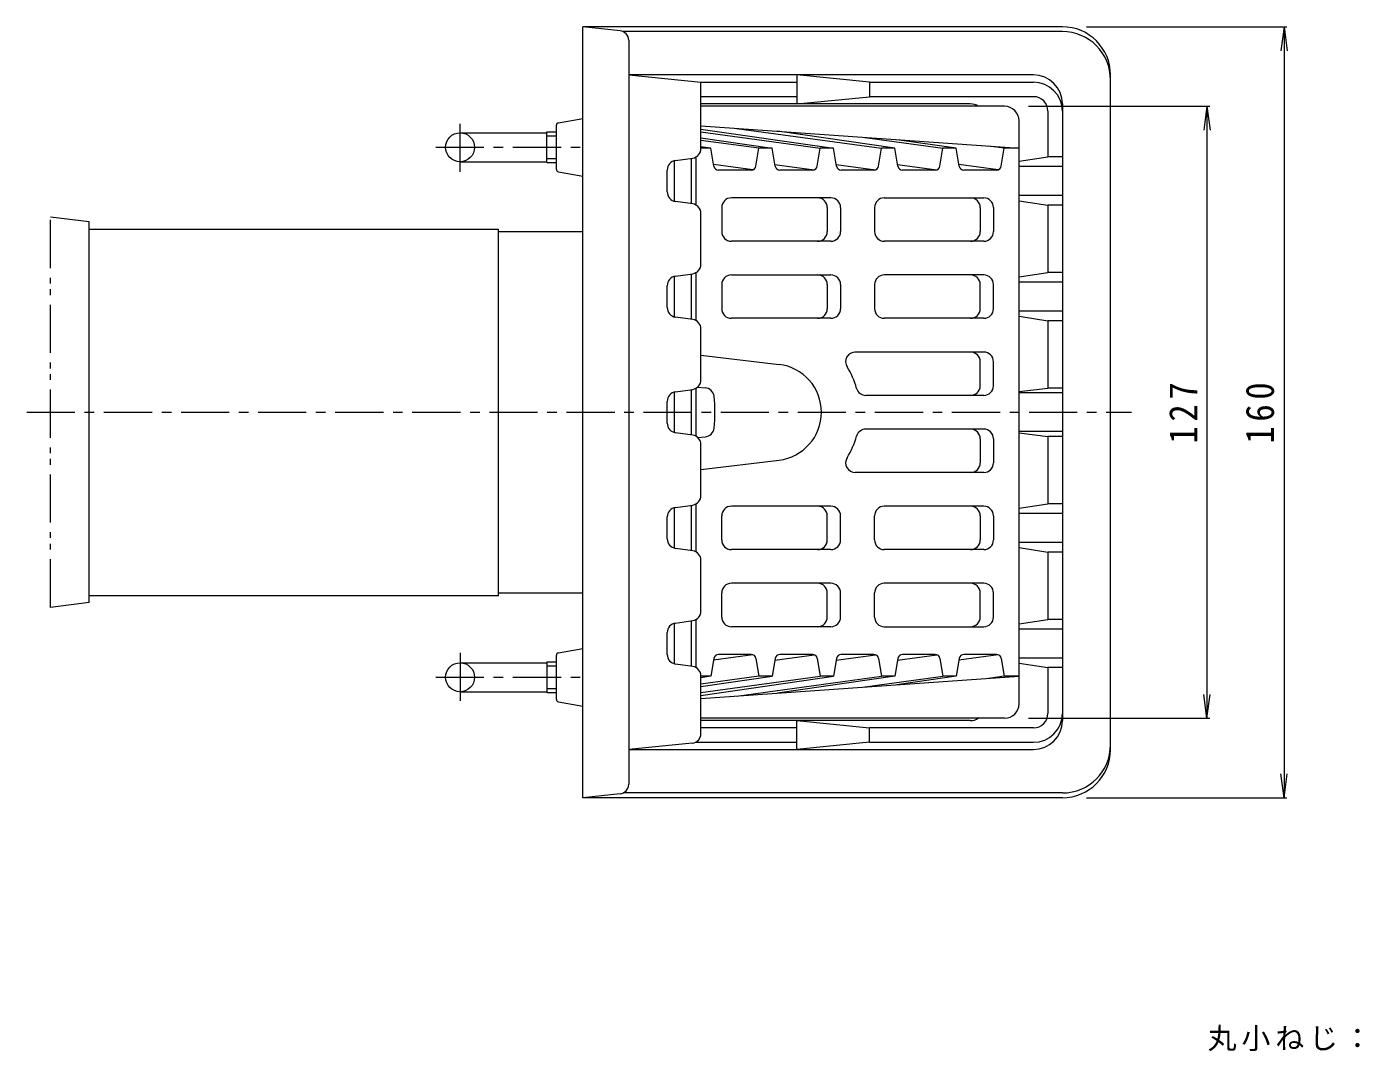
# Model space of a CAD drawing. Units: millimetres, scale not verified. Extents: x -190 to 359, y -275 to 234.
# Drawn here: x -117.3 to 160.9, y 21 to 233.6 of the extents above; entities that cross this region are included whole.
import ezdxf

# ---------------------------------------------------------------- set-up
doc = ezdxf.new("R2010")
doc.units = ezdxf.units.MM
doc.header["$LTSCALE"] = 2
doc.linetypes.add('CHAIN1', pattern=[8, 5, -1, 1, -1])
doc.linetypes.add('DOUBLE_CHAIN1', pattern=[8.8, 5, -1, 0.6, -0.6, 0.6, -1])
for name, color, linetype, lineweight in [('0-0_通り芯', 3, 'Continuous', 9), ('0-1_躯体', 2, 'Continuous', 9), ('0-2_仕上', 6, 'Continuous', 9), ('0-3_建具', 7, 'Continuous', 9), ('0-4_その他', 7, 'Continuous', 9), ('0-5_寸法', 7, 'Continuous', 9)]:
    doc.layers.add(name, color=color, linetype=linetype, lineweight=lineweight)
doc.styles.add('ＭＳ ゴシック', font='')
doc.styles.get('ＭＳ ゴシック').set_extended_font_data('MS Gothic')

msp = doc.modelspace()

# ---------------------------------------------------------------- linework, layer by layer
at = {"layer": '0-0_通り芯'}
for p, q in [((-1.884, 73.566), (-1.884, 233.566)), ((97.616, 233.566), (-1.884, 233.566)), ((5.826, 232.755), (-1.884, 233.566)), ((97.616, 232.566), (6.487, 232.566)), ((7.616, 230.766), (7.616, 76.367)), ((107.616, 83.566), (107.616, 223.566)), ((-6.973, 213.641), (-1.884, 214.566)), ((-27.384, 211.566), (-9.384, 211.566)), ((-7.384, 203.984), (-7.384, 213.149)), ((-9.384, 210.926), (-7.384, 210.926)), ((-9.384, 206.206), (-7.384, 206.206)), ((-27.384, 205.566), (-9.384, 205.566)), ((-9.384, 205.391), (-7.384, 205.391)), ((-6.973, 203.492), (-1.884, 202.566)), ((-19.385, 191.066), (-1.884, 191.066)), ((-19.385, 116.066), (-1.884, 116.066)), ((-7.384, 93.984), (-7.384, 103.149)), ((-6.973, 103.641), (-1.884, 104.566)), ((-27.384, 101.567), (-9.384, 101.567)), ((-9.384, 101.741), (-7.384, 101.741)), ((-9.384, 100.926), (-7.384, 100.926)), ((-27.384, 95.566), (-9.384, 95.566)), ((-9.384, 96.206), (-7.384, 96.206)), ((-6.973, 93.492), (-1.884, 92.566)), ((5.826, 74.378), (-1.884, 73.566)), ((97.616, 73.566), (-1.884, 73.566)), ((97.616, 74.566), (6.487, 74.566))]:
    msp.add_line(p, q, dxfattribs=at)
at = {"layer": '0-0_通り芯', "linetype": 'CHAIN1'}
for p, q in [((-27.384, 203.487), (-27.384, 213.433)), ((-32.423, 208.566), (-1.884, 208.566)), ((-117.295, 153.566), (111.951, 153.566)), ((-27.384, 103.646), (-27.384, 93.7)), ((-32.423, 98.566), (-1.884, 98.566))]:
    msp.add_line(p, q, dxfattribs=at)
at = {"layer": '0-0_通り芯'}
for points in [[(-9.384, 205.391), (-9.384, 211.741), (-7.384, 211.741)], [(-9.384, 101.741), (-9.384, 95.391), (-7.384, 95.391)]]:
    msp.add_lwpolyline(points, dxfattribs=at)
for centre in [(-27.384, 208.566), (-27.384, 98.566)]:
    msp.add_circle(centre, 3, dxfattribs=at)
for centre, radius, start, end in [((5.616, 230.766), 2, 0, 83.99055), ((97.616, 223.566), 10, 0, 90), ((97.616, 222.566), 10, 0, 90), ((-6.884, 213.149), 0.5, 100.30612, 180), ((-6.884, 203.984), 0.5, 180, 259.69388), ((-6.884, 103.149), 0.5, 100.30663, 180), ((-6.884, 93.984), 0.5, 180, 259.69337), ((97.616, 84.566), 10, 270, 0), ((97.616, 83.566), 10, 270, 0), ((5.616, 76.367), 2, 276.00945, 0)]:
    msp.add_arc(centre, radius, start, end, dxfattribs=at)
at = {"layer": '0-1_躯体'}
for p, q in [((57.616, 222.066), (42.507, 223.566)), ((22.616, 208.301), (22.616, 222.066)), ((22.616, 222.066), (42.507, 222.066)), ((57.616, 222.066), (57.616, 219.066)), ((57.616, 222.066), (91.616, 222.066)), ((42.507, 219.066), (22.616, 219.066)), ((78.507, 217.566), (22.616, 217.566)), ((91.616, 219.066), (57.616, 219.066)), ((97.616, 217.566), (97.616, 89.566)), ((94.616, 216.066), (94.616, 206.566)), ((17.333, 205.812), (20.899, 206.321)), ((88.616, 205.651), (94.616, 206.566)), ((97.616, 206.566), (94.616, 206.566)), ((15.616, 199.301), (15.616, 203.832)), ((97.616, 204.566), (88.616, 204.566)), ((97.616, 198.566), (88.616, 198.566)), ((20.899, 196.812), (17.333, 197.321)), ((22.616, 184.301), (22.616, 194.832)), ((88.616, 197.482), (94.616, 196.566)), ((97.616, 196.566), (94.616, 196.566)), ((94.616, 196.566), (94.616, 182.566)), ((17.333, 181.812), (20.899, 182.321)), ((88.616, 181.651), (94.616, 182.566)), ((97.616, 182.566), (94.616, 182.566)), ((15.616, 175.301), (15.616, 179.832)), ((97.616, 180.566), (88.616, 180.566)), ((20.899, 172.812), (17.333, 173.321)), ((97.616, 174.566), (88.616, 174.566)), ((88.616, 173.482), (94.616, 172.566)), ((22.616, 160.301), (22.616, 170.832)), ((88.616, 157.847), (94.616, 158.566)), ((97.616, 158.566), (94.616, 158.566)), ((15.616, 151.301), (15.616, 155.832)), ((17.333, 157.812), (20.899, 158.321)), ((97.616, 157.566), (88.616, 157.566)), ((20.899, 148.812), (17.333, 149.321)), ((97.616, 149.566), (88.616, 149.566)), ((88.616, 149.286), (94.616, 148.566)), ((97.616, 148.566), (94.616, 148.566)), ((94.616, 148.566), (94.616, 134.566)), ((22.616, 136.301), (22.616, 146.832)), ((17.333, 133.812), (20.899, 134.321)), ((88.616, 133.651), (94.616, 134.566)), ((97.616, 134.566), (94.616, 134.566)), ((15.616, 127.301), (15.616, 131.832)), ((97.616, 132.566), (88.616, 132.566)), ((20.899, 124.812), (17.333, 125.321)), ((97.616, 126.566), (88.616, 126.566)), ((88.616, 125.482), (94.616, 124.566)), ((22.616, 112.301), (22.616, 122.832)), ((97.616, 124.566), (94.616, 124.566)), ((94.616, 124.566), (94.616, 110.566)), ((17.333, 109.812), (20.899, 110.321)), ((88.616, 109.651), (94.616, 110.566)), ((97.616, 108.566), (88.616, 108.566)), ((97.616, 110.566), (94.616, 110.566)), ((15.616, 103.301), (15.616, 107.832)), ((20.899, 100.812), (17.333, 101.321)), ((97.616, 102.566), (88.616, 102.566)), ((88.616, 101.482), (94.616, 100.566)), ((97.616, 100.566), (94.616, 100.566)), ((94.616, 100.566), (94.616, 91.066)), ((22.616, 86.876), (22.616, 98.832)), ((78.507, 89.566), (22.616, 89.566)), ((42.507, 83.566), (42.507, 89.566)), ((42.507, 89.566), (57.616, 88.066)), ((42.507, 88.066), (22.616, 88.066)), ((57.616, 85.066), (57.616, 88.066)), ((91.616, 88.066), (57.616, 88.066)), ((20.815, 84.886), (7.616, 83.566)), ((7.616, 83.566), (91.616, 83.566)), ((21.467, 85.066), (42.507, 85.066)), ((57.616, 85.066), (42.507, 83.566)), ((57.616, 85.066), (91.616, 85.066))]:
    msp.add_line(p, q, dxfattribs=at)
for points in [[(91.616, 223.566), (7.616, 223.566), (22.616, 222.066)], [(42.507, 223.566), (42.507, 217.566), (57.616, 219.066)], [(97.616, 172.566), (94.616, 172.566), (94.616, 158.566)]]:
    msp.add_lwpolyline(points, dxfattribs=at)
for centre, radius, start, end in [((91.616, 217.566), 6, 0, 90), ((91.616, 216.066), 6, 0, 90), ((78.507, 214.566), 3, 56.44051, 90), ((91.616, 216.066), 3, 0, 90), ((20.616, 208.301), 2, 278.13, 0), ((17.616, 203.832), 2, 98.13, 180), ((17.616, 199.301), 2, 180, 261.86929), ((20.616, 194.832), 2, 0, 81.86929), ((20.616, 184.301), 2, 278.13071, 0), ((17.616, 179.832), 2, 98.13071, 180), ((17.616, 175.301), 2, 180, 261.86929), ((20.616, 170.832), 2, 0, 81.86929), ((20.616, 160.301), 2, 278.13071, 0), ((17.616, 155.832), 2, 98.13071, 180), ((17.616, 151.301), 2, 180, 261.86929), ((20.616, 146.832), 2, 0, 81.86929), ((17.616, 131.832), 2, 98.13071, 180), ((20.616, 136.301), 2, 278.13071, 0), ((17.616, 127.301), 2, 180, 261.86929), ((20.616, 122.832), 2, 0, 81.86929), ((20.616, 112.301), 2, 278.13071, 0), ((17.616, 107.832), 2, 98.13071, 180), ((17.616, 103.301), 2, 180, 261.86929), ((20.616, 98.832), 2, 0, 81.86929), ((78.507, 92.566), 3, 270, 303.5578), ((91.616, 91.066), 3, 270, 0), ((91.616, 91.066), 6, 270, 0), ((91.616, 89.566), 6, 270, 0), ((20.616, 86.876), 2, 275.71053, 0)]:
    msp.add_arc(centre, radius, start, end, dxfattribs=at)
at = {"layer": '0-2_仕上'}
for p, q in [((85.616, 217.066), (22.616, 217.066)), ((22.616, 212.996), (88.616, 208.348)), ((22.616, 212.333), (50.148, 208.348)), ((22.616, 211.741), (47.319, 208.348)), ((29.981, 212.477), (60.047, 208.348)), ((62.876, 208.348), (38.485, 211.878)), ((88.616, 93.066), (88.616, 214.066)), ((22.616, 210.492), (37.42, 208.348)), ((34.592, 208.348), (22.616, 209.994)), ((24.692, 208.348), (22.616, 208.65)), ((56.121, 210.636), (72.775, 208.348)), ((75.604, 208.348), (63.291, 210.132)), ((85.503, 208.348), (82.261, 208.796)), ((20.616, 196.812), (20.616, 206.281)), ((21.616, 196.564), (21.616, 206.569)), ((24.692, 208.348), (22.616, 208.348)), ((25.283, 204.665), (24.692, 208.348)), ((34.032, 204.673), (34.592, 208.348)), ((37.42, 208.348), (34.592, 208.348)), ((38.011, 204.665), (37.42, 208.348)), ((46.76, 204.673), (47.319, 208.348)), ((50.148, 208.348), (47.319, 208.348)), ((50.739, 204.665), (50.148, 208.348)), ((59.488, 204.673), (60.047, 208.348)), ((62.876, 208.348), (60.047, 208.348)), ((63.467, 204.665), (62.876, 208.348)), ((72.216, 204.673), (72.775, 208.348)), ((75.604, 208.348), (72.775, 208.348)), ((76.195, 204.665), (75.604, 208.348)), ((84.944, 204.673), (85.503, 208.348)), ((88.616, 208.348), (85.503, 208.348)), ((17.116, 197.364), (17.116, 205.768)), ((33.407, 203.891), (25.227, 205.016)), ((33.044, 203.823), (26.27, 203.823)), ((37.955, 205.015), (46.135, 203.891)), ((45.772, 203.823), (38.998, 203.823)), ((50.683, 205.015), (58.862, 203.891)), ((58.5, 203.823), (51.726, 203.823)), ((63.41, 205.015), (71.59, 203.891)), ((71.227, 203.823), (64.454, 203.823)), ((84.319, 203.892), (76.137, 205.021)), ((83.955, 203.823), (77.182, 203.823)), ((49.581, 198.066), (28.918, 198.066)), ((60.652, 198.066), (81.313, 198.066)), ((26.917, 196.066), (26.917, 191.066)), ((48.831, 196.066), (48.831, 191.066)), ((51.581, 196.066), (51.581, 191.066)), ((58.652, 196.066), (58.652, 191.066)), ((80.563, 196.066), (80.563, 191.066)), ((83.313, 196.066), (83.313, 191.066)), ((49.581, 189.066), (28.918, 189.066)), ((81.313, 189.066), (60.652, 189.066)), ((17.116, 173.364), (17.116, 181.768)), ((20.616, 172.852), (20.616, 182.321)), ((21.616, 172.564), (21.616, 182.569)), ((28.918, 182.066), (49.581, 182.066)), ((81.313, 182.066), (60.652, 182.066)), ((26.917, 180.066), (26.917, 175.066)), ((48.831, 180.066), (48.831, 175.066)), ((51.581, 180.066), (51.581, 175.066)), ((58.652, 180.066), (58.652, 175.066)), ((80.563, 175.066), (80.563, 180.066)), ((83.313, 175.066), (83.313, 180.066)), ((49.581, 173.066), (28.918, 173.066)), ((81.313, 173.066), (60.652, 173.066)), ((22.616, 165.446), (38.813, 163.495)), ((81.313, 166.066), (54.638, 166.066)), ((80.563, 159.066), (80.563, 164.066)), ((83.313, 159.066), (83.313, 164.066)), ((21.616, 148.564), (21.616, 158.569)), ((17.116, 149.364), (17.116, 157.768)), ((20.616, 148.812), (20.616, 158.321)), ((81.313, 157.066), (56.845, 157.066)), ((81.313, 150.066), (56.845, 150.066)), ((80.563, 148.066), (80.563, 143.066)), ((83.313, 148.066), (83.313, 143.066)), ((22.616, 141.687), (38.813, 143.638)), ((81.313, 141.066), (54.638, 141.066)), ((17.116, 125.364), (17.116, 133.768)), ((20.616, 124.852), (20.616, 134.321)), ((21.616, 124.564), (21.616, 134.569)), ((49.581, 134.066), (28.918, 134.066)), ((81.313, 134.066), (60.652, 134.066)), ((26.917, 127.066), (26.917, 132.066)), ((48.831, 127.066), (48.831, 132.066)), ((51.581, 127.066), (51.581, 132.066)), ((58.652, 127.066), (58.652, 132.066)), ((80.563, 132.066), (80.563, 127.066)), ((83.313, 132.066), (83.313, 127.066)), ((49.581, 125.066), (28.918, 125.066)), ((81.313, 125.066), (60.652, 125.066)), ((49.581, 118.066), (28.918, 118.066)), ((81.313, 118.066), (60.652, 118.066)), ((26.917, 111.066), (26.917, 116.066)), ((48.831, 111.066), (48.831, 116.066)), ((51.581, 111.066), (51.581, 116.066)), ((58.652, 111.066), (58.652, 116.066)), ((80.563, 111.066), (80.563, 116.066)), ((83.313, 111.066), (83.313, 116.066)), ((17.116, 101.364), (17.116, 109.768)), ((20.616, 100.852), (20.616, 110.281)), ((21.616, 100.564), (21.616, 110.569)), ((49.581, 109.066), (28.918, 109.066)), ((60.652, 109.066), (81.313, 109.066)), ((33.407, 103.241), (25.227, 102.117)), ((33.044, 103.309), (26.27, 103.309)), ((37.955, 102.118), (46.135, 103.241)), ((45.772, 103.309), (38.998, 103.309)), ((50.683, 102.118), (58.862, 103.241)), ((58.5, 103.309), (51.726, 103.309)), ((63.41, 102.117), (71.59, 103.241)), ((71.227, 103.309), (64.454, 103.309)), ((84.319, 103.241), (76.137, 102.111)), ((83.955, 103.309), (77.182, 103.309)), ((25.283, 102.468), (24.692, 98.785)), ((34.032, 102.46), (34.592, 98.785)), ((38.011, 102.468), (37.42, 98.785)), ((46.76, 102.46), (47.319, 98.785)), ((50.739, 102.468), (50.148, 98.785)), ((59.488, 102.46), (60.047, 98.785)), ((63.467, 102.468), (62.876, 98.785)), ((72.216, 102.46), (72.775, 98.785)), ((76.195, 102.468), (75.604, 98.785)), ((84.944, 102.46), (85.503, 98.785)), ((24.692, 98.785), (22.616, 98.785)), ((24.692, 98.785), (22.616, 98.483)), ((34.592, 98.785), (22.616, 97.139)), ((22.616, 96.641), (37.42, 98.785)), ((22.616, 95.392), (47.319, 98.785)), ((22.616, 94.8), (50.148, 98.785)), ((22.616, 94.137), (88.616, 98.785)), ((29.981, 94.655), (60.047, 98.785)), ((37.42, 98.785), (34.592, 98.785)), ((62.876, 98.785), (38.485, 95.254)), ((50.148, 98.785), (47.319, 98.785)), ((56.121, 96.496), (72.775, 98.785)), ((62.876, 98.785), (60.047, 98.785)), ((75.604, 98.785), (63.291, 97.001)), ((75.604, 98.785), (72.775, 98.785)), ((85.503, 98.785), (82.261, 98.337)), ((88.616, 98.785), (85.503, 98.785)), ((85.616, 90.066), (22.616, 90.066))]:
    msp.add_line(p, q, dxfattribs=at)
at = {"layer": '0-2_仕上', "color": 4}
for p, q in [((21.616, 148.564), (21.616, 158.569)), ((21.926, 158.789), (23.519, 158.65)), ((21.926, 158.789), (23.519, 158.65)), ((21.926, 148.343), (23.519, 148.483))]:
    msp.add_line(p, q, dxfattribs=at)
at = {"layer": '0-2_仕上'}
for centre, radius, start, end in [((85.616, 214.066), 3, 0, 90), ((26.27, 204.823), 1, 189.10832, 270), ((33.044, 204.823), 1, 270, 351.35139), ((38.998, 204.823), 1, 189.10832, 270), ((45.772, 204.823), 1, 270, 351.34837), ((51.726, 204.823), 1, 189.10832, 270), ((58.5, 204.823), 1, 270, 351.34837), ((64.454, 204.823), 1, 189.10832, 270), ((71.227, 204.823), 1, 270, 351.35139), ((77.182, 204.823), 1, 189.10832, 270), ((83.955, 204.823), 1, 270, 351.34837), ((28.918, 196.066), 2, 90, 180), ((46.831, 196.066), 2, 0, 90), ((49.581, 196.066), 2, 0, 90), ((60.652, 196.066), 2, 90, 180), ((78.563, 196.066), 2, 0, 90), ((81.313, 196.066), 2, 0, 90), ((28.918, 191.066), 2, 180, 270), ((46.831, 191.066), 2, 270, 0), ((49.581, 191.066), 2, 270, 0), ((60.652, 191.066), 2, 180, 270), ((78.563, 191.066), 2, 270, 0), ((81.313, 191.066), 2, 270, 0), ((28.918, 180.066), 2, 90, 180), ((46.831, 180.066), 2, 0, 90), ((49.581, 180.066), 2, 0, 90), ((60.652, 180.066), 2, 90, 180), ((78.563, 180.066), 2, 0, 90), ((81.313, 180.066), 2, 0, 90), ((28.918, 175.066), 2, 180, 270), ((46.831, 175.066), 2, 270, 0), ((49.581, 175.066), 2, 270, 0), ((60.652, 175.066), 2, 180, 270), ((78.563, 175.066), 2, 270, 0), ((81.313, 175.066), 2, 270, 0), ((54.638, 164.066), 2, 90, 211.66814), ((78.563, 164.066), 2, 0, 90), ((81.313, 164.066), 2, 0, 90), ((37.616, 153.566), 10, 276.86995, 83.12791), ((37.616, 153.566), 18, 15.96194, 31.66817), ((78.563, 159.066), 2, 270, 0), ((81.313, 159.066), 2, 270, 0), ((56.845, 159.066), 2, 195.96255, 270), ((37.616, 153.566), 18, 328.33183, 344.03806), ((56.845, 148.066), 2, 90, 164.03745), ((78.563, 148.066), 2, 0, 90), ((81.313, 148.066), 2, 0, 90), ((54.638, 143.066), 2, 148.33186, 270), ((78.563, 143.066), 2, 270, 0), ((81.313, 143.066), 2, 270, 0), ((28.918, 132.066), 2, 90, 180), ((46.831, 132.066), 2, 0, 90), ((49.581, 132.066), 2, 0, 90), ((60.652, 132.066), 2, 90, 180), ((78.563, 132.066), 2, 0, 90), ((81.313, 132.066), 2, 0, 90), ((28.918, 127.066), 2, 180, 270), ((46.831, 127.066), 2, 270, 0), ((49.581, 127.066), 2, 270, 0), ((60.652, 127.066), 2, 180, 270), ((78.563, 127.066), 2, 270, 0), ((81.313, 127.066), 2, 270, 0), ((28.918, 116.066), 2, 90, 180), ((46.831, 116.066), 2, 0, 90), ((49.581, 116.066), 2, 0, 90), ((60.652, 116.066), 2, 90, 180), ((78.563, 116.066), 2, 0, 90), ((81.313, 116.066), 2, 0, 90), ((28.918, 111.066), 2, 180, 270), ((46.831, 111.066), 2, 270, 0), ((49.581, 111.066), 2, 270, 0), ((60.652, 111.066), 2, 180, 270), ((78.563, 111.066), 2, 270, 0), ((81.313, 111.066), 2, 270, 0), ((26.27, 102.309), 1, 90, 170.89168), ((33.044, 102.309), 1, 8.65001, 90), ((38.998, 102.309), 1, 90, 170.89168), ((45.772, 102.309), 1, 8.65022, 90), ((51.726, 102.309), 1, 90, 170.89168), ((58.5, 102.309), 1, 8.65022, 90), ((64.454, 102.309), 1, 90, 170.89168), ((71.227, 102.309), 1, 8.65001, 90), ((77.182, 102.309), 1, 90, 170.89168), ((83.955, 102.309), 1, 8.65022, 90), ((85.616, 93.066), 3, 270, 0)]:
    msp.add_arc(centre, radius, start, end, dxfattribs=at)
at = {"layer": '0-2_仕上', "color": 4}
for centre, radius, start, end in [((23.345, 156.657), 2, 6.33817, 85.00002), ((-4.484, 153.566), 30, 353.6618, 6.3382), ((23.345, 150.475), 2, 274.99998, 353.66183)]:
    msp.add_arc(centre, radius, start, end, dxfattribs=at)
at = {"layer": '0-3_建具', "linetype": 'DOUBLE_CHAIN1'}
for p, q in [((-104.365, 193.066), (-112.384, 194.051)), ((-112.384, 113.082), (-112.384, 194.051)), ((-104.365, 191.566), (-104.365, 193.066)), ((-104.365, 114.066), (-112.384, 113.082)), ((-104.365, 114.066), (-104.365, 115.566))]:
    msp.add_line(p, q, dxfattribs=at)
at = {"layer": '0-3_建具', "color": 4}
for p, q in [((-104.365, 191.566), (-19.385, 191.566)), ((-104.365, 115.566), (-104.365, 191.566)), ((-19.385, 115.566), (-19.385, 191.566)), ((-104.365, 115.566), (-19.385, 115.566))]:
    msp.add_line(p, q, dxfattribs=at)
at = {"layer": '0-4_その他'}
for p, q in [((102.616, 233.566), (144.216, 233.566)), ((143.616, 233.566), (142.964, 228.609)), ((143.616, 233.566), (143.616, 73.566)), ((143.616, 233.566), (144.269, 228.609)), ((90.616, 217.066), (128.216, 217.066)), ((127.616, 217.066), (126.964, 212.109)), ((127.616, 217.066), (127.616, 90.066)), ((127.616, 217.066), (128.269, 212.109)), ((127.616, 90.066), (126.964, 95.024)), ((127.616, 90.066), (128.269, 95.024)), ((90.616, 90.066), (128.216, 90.066)), ((143.616, 73.566), (142.964, 78.524)), ((143.616, 73.566), (144.269, 78.524)), ((102.616, 73.566), (144.216, 73.566))]:
    msp.add_line(p, q, dxfattribs=at)

# ---------------------------------------------------------------- texts
at = {"layer": '0-4_その他', "color": 2, "char_height": 5.865, "attachment_point": 7, "rotation": 90, "style": 'ＭＳ ゴシック'}
for s, insert in [('\\T1.27;\\W0.9;127', (125.616, 147.066)), ('\\T1.27;\\W0.9;160', (141.616, 147.066))]:
    msp.add_mtext(s, dxfattribs=dict(at, insert=insert))
at = {"layer": '0-5_寸法', "insert": (127.769, 20.964), "char_height": 4.399, "attachment_point": 7, "style": 'ＭＳ ゴシック'}
msp.add_mtext('\\T1.17;丸小ねじ：ＳＵＳ３０４', dxfattribs=at)

doc.saveas('drawing.dxf')
